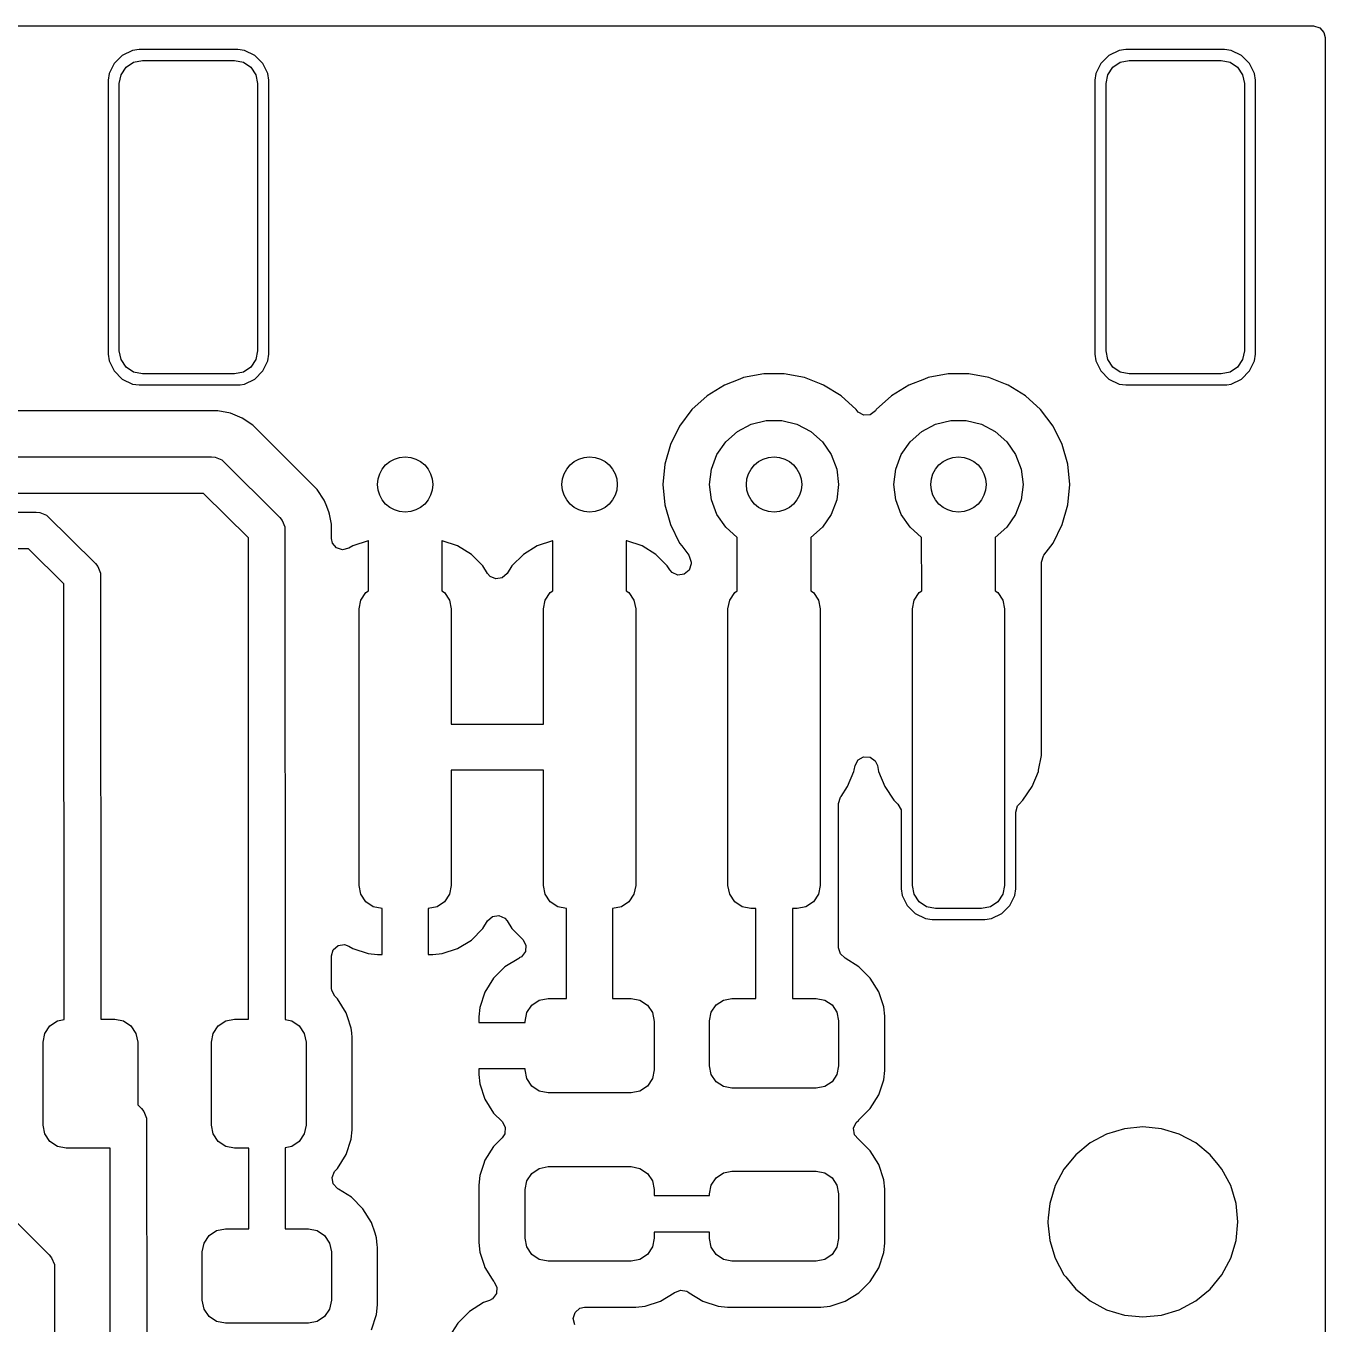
# Model space of a CAD drawing. Extents: x 123.7 to 187.7, y -113.5 to -73.6.
# Drawn here: x 173.57 to 187.65, y -87.65 to -73.57 of the extents above; entities that cross this region are included whole.
import ezdxf

# ---------------------------------------------------------------- set-up
doc = ezdxf.new("R2010")
doc.units = 0
doc.layers.add('BLACK', color=7, linetype='CONTINUOUS')

msp = doc.modelspace()

# ---------------------------------------------------------------- linework, layer by layer
at = {"layer": 'BLACK', "linetype": 'CONTINUOUS'}
for p, q in [((123.827, -73.5655), (187.528, -73.5655)), ((187.528, -73.5655), (187.595039, -73.585185)), ((187.595039, -73.585185), (187.640794, -73.637989)), ((187.640794, -73.637989), (187.652, -73.6895)), ((187.652, -73.6895), (187.652, -113.3905)), ((174.609232, -73.884301), (174.521801, -73.971732)), ((174.720323, -73.829992), (174.609232, -73.884301)), ((174.792339, -73.8195), (174.720323, -73.829992)), ((174.73183, -73.95903), (174.827502, -73.940001)), ((174.79234, -73.8195), (174.792339, -73.8195)), ((175.86266, -73.8195), (174.79234, -73.8195)), ((174.827502, -73.940001), (175.827499, -73.94)), ((175.827499, -73.94), (175.92317, -73.95903)), ((175.862661, -73.8195), (175.86266, -73.8195)), ((175.934676, -73.829992), (175.862661, -73.8195)), ((176.045767, -73.884301), (175.934676, -73.829992)), ((176.133198, -73.971732), (176.045767, -73.884301)), ((185.309232, -73.884301), (185.221801, -73.971732)), ((185.420323, -73.829992), (185.309232, -73.884301)), ((185.492339, -73.8195), (185.420323, -73.829992)), ((185.43183, -73.95903), (185.527502, -73.940001)), ((185.49234, -73.8195), (185.492339, -73.8195)), ((186.56266, -73.8195), (185.49234, -73.8195)), ((185.527502, -73.940001), (186.527499, -73.94)), ((186.527499, -73.94), (186.62317, -73.95903)), ((186.562661, -73.8195), (186.56266, -73.8195)), ((186.634676, -73.829992), (186.562661, -73.8195)), ((186.745767, -73.884301), (186.634676, -73.829992)), ((186.833198, -73.971732), (186.745767, -73.884301)), ((174.467492, -74.082823), (174.457, -74.154839)), ((174.521801, -73.971732), (174.467492, -74.082823)), ((174.59653, -74.09433), (174.650724, -74.013224)), ((174.650724, -74.013224), (174.73183, -73.95903)), ((175.92317, -73.95903), (176.004276, -74.013224)), ((176.004276, -74.013224), (176.05847, -74.09433)), ((176.133198, -73.971733), (176.133198, -73.971732)), ((176.1332, -73.971735), (176.133198, -73.971733)), ((176.187507, -74.082822), (176.1332, -73.971735)), ((176.198, -74.154839), (176.187507, -74.082822)), ((185.167492, -74.082823), (185.157, -74.154839)), ((185.221801, -73.971732), (185.167492, -74.082823)), ((185.29653, -74.09433), (185.350724, -74.013224)), ((185.350724, -74.013224), (185.43183, -73.95903)), ((186.62317, -73.95903), (186.704276, -74.013224)), ((186.704276, -74.013224), (186.75847, -74.09433)), ((186.833198, -73.971733), (186.833198, -73.971732)), ((186.8332, -73.971735), (186.833198, -73.971733)), ((186.887507, -74.082822), (186.8332, -73.971735)), ((186.898, -74.15484), (186.887507, -74.082822)), ((174.457, -74.154839), (174.457, -77.12516)), ((174.5775, -74.190001), (174.59653, -74.09433)), ((174.577501, -77.089998), (174.5775, -74.190001)), ((176.05847, -74.09433), (176.077499, -74.190002)), ((176.077499, -74.190002), (176.0775, -77.089999)), ((176.198, -74.15484), (176.198, -74.154839)), ((176.198, -77.12516), (176.198, -74.15484)), ((185.157, -74.154839), (185.157, -77.12516)), ((185.2775, -74.190001), (185.29653, -74.09433)), ((185.277501, -77.089998), (185.2775, -74.190001)), ((186.75847, -74.09433), (186.777499, -74.190002)), ((186.777499, -74.190002), (186.7775, -77.089999)), ((186.898, -77.12516), (186.898, -74.15484)), ((174.457, -77.12516), (174.467492, -77.197176)), ((174.59653, -77.18567), (174.577501, -77.089998)), ((174.650724, -77.266776), (174.59653, -77.18567)), ((176.05847, -77.18567), (176.004276, -77.266776)), ((176.0775, -77.089999), (176.05847, -77.18567)), ((176.187507, -77.197178), (176.198, -77.12516)), ((185.157, -77.12516), (185.167492, -77.197176)), ((185.29653, -77.18567), (185.277501, -77.089998)), ((185.350724, -77.266776), (185.29653, -77.18567)), ((186.75847, -77.18567), (186.704276, -77.266776)), ((186.7775, -77.089999), (186.75847, -77.18567)), ((186.887507, -77.197178), (186.898, -77.12516)), ((174.467492, -77.197176), (174.521801, -77.308267)), ((174.521801, -77.308267), (174.609232, -77.395698)), ((174.73183, -77.32097), (174.650724, -77.266776)), ((174.827501, -77.34), (174.73183, -77.32097)), ((175.92317, -77.32097), (175.827498, -77.339999)), ((176.004276, -77.266776), (175.92317, -77.32097)), ((176.045765, -77.3957), (176.1332, -77.308265)), ((176.1332, -77.308265), (176.187507, -77.197178)), ((185.167492, -77.197176), (185.221801, -77.308267)), ((185.221801, -77.308267), (185.309232, -77.395698)), ((185.43183, -77.32097), (185.350724, -77.266776)), ((185.527501, -77.34), (185.43183, -77.32097)), ((186.62317, -77.32097), (186.527498, -77.339999)), ((186.704276, -77.266776), (186.62317, -77.32097)), ((186.745765, -77.3957), (186.8332, -77.308265)), ((186.8332, -77.308265), (186.887507, -77.197178)), ((174.609232, -77.395698), (174.609233, -77.395698)), ((174.609233, -77.395698), (174.609235, -77.3957)), ((174.609235, -77.3957), (174.720322, -77.450007)), ((174.720322, -77.450007), (174.756331, -77.455253)), ((174.756331, -77.455253), (174.792339, -77.4605)), ((174.792339, -77.4605), (174.79234, -77.4605)), ((174.79234, -77.4605), (175.862661, -77.4605)), ((175.827498, -77.339999), (174.827501, -77.34)), ((175.862661, -77.4605), (175.886666, -77.457002)), ((175.886666, -77.457002), (175.934678, -77.450007)), ((175.934678, -77.450007), (176.045765, -77.3957)), ((181.140095, -77.460754), (180.950939, -77.577874)), ((181.140101, -77.460752), (181.140095, -77.460754)), ((181.30802, -77.3957), (181.140101, -77.460752)), ((181.34756, -77.380382), (181.30802, -77.3957)), ((181.566257, -77.3395), (181.34756, -77.380382)), ((181.788743, -77.3395), (181.566257, -77.3395)), ((182.00744, -77.380382), (181.788743, -77.3395)), ((182.187162, -77.450007), (182.00744, -77.380382)), ((182.214898, -77.460752), (182.187162, -77.450007)), ((182.214904, -77.460754), (182.214898, -77.460752)), ((182.40406, -77.577874), (182.214904, -77.460754)), ((183.140095, -77.460754), (182.950939, -77.577874)), ((183.140101, -77.460752), (183.140095, -77.460754)), ((183.30802, -77.3957), (183.140101, -77.460752)), ((183.34756, -77.380382), (183.30802, -77.3957)), ((183.566257, -77.3395), (183.34756, -77.380382)), ((183.788743, -77.3395), (183.566257, -77.3395)), ((184.00744, -77.380382), (183.788743, -77.3395)), ((184.187162, -77.450007), (184.00744, -77.380382)), ((184.214898, -77.460752), (184.187162, -77.450007)), ((184.214904, -77.460754), (184.214898, -77.460752)), ((184.40406, -77.577874), (184.214904, -77.460754)), ((185.309232, -77.395698), (185.309233, -77.395698)), ((185.309233, -77.395698), (185.309235, -77.3957)), ((185.309235, -77.3957), (185.420322, -77.450007)), ((185.420322, -77.450007), (185.456331, -77.455253)), ((185.456331, -77.455253), (185.492339, -77.4605)), ((185.492339, -77.4605), (185.49234, -77.4605)), ((185.49234, -77.4605), (186.562661, -77.4605)), ((186.527498, -77.339999), (185.527501, -77.34)), ((186.562661, -77.4605), (186.586666, -77.457002)), ((186.586666, -77.457002), (186.634678, -77.450007)), ((186.634678, -77.450007), (186.745765, -77.3957)), ((180.950937, -77.577876), (180.78652, -77.727761)), ((180.950939, -77.577874), (180.950937, -77.577876)), ((182.404062, -77.577876), (182.40406, -77.577874)), ((182.56848, -77.727762), (182.404062, -77.577876)), ((182.950937, -77.577876), (182.786519, -77.727762)), ((182.950939, -77.577874), (182.950937, -77.577876)), ((184.404062, -77.577876), (184.40406, -77.577874)), ((184.568479, -77.727761), (184.404062, -77.577876)), ((175.646493, -77.7395), (165.997966, -77.7395)), ((175.646494, -77.7395), (175.646493, -77.7395)), ((175.646496, -77.7395), (175.646494, -77.7395)), ((175.781822, -77.766418), (175.646496, -77.7395)), ((180.78652, -77.727761), (180.652443, -77.905308)), ((182.578547, -77.741093), (182.56848, -77.727762)), ((182.58945, -77.753676), (182.578547, -77.741093)), ((182.650632, -77.787419), (182.58945, -77.753676)), ((182.776453, -77.741093), (182.720344, -77.782728)), ((182.786519, -77.727762), (182.776453, -77.741093)), ((184.702556, -77.905308), (184.568479, -77.727761)), ((175.781832, -77.766421), (175.781822, -77.766418)), ((175.909307, -77.819222), (175.781832, -77.766421)), ((176.024045, -77.895887), (175.909307, -77.819222)), ((176.721612, -78.593454), (176.024045, -77.895887)), ((181.279855, -77.963911), (181.429277, -77.885489)), ((181.429277, -77.885489), (181.593124, -77.845104)), ((181.593124, -77.845104), (181.761876, -77.845104)), ((181.761876, -77.845104), (181.925723, -77.885489)), ((181.925723, -77.885489), (182.075145, -77.963911)), ((182.720344, -77.782728), (182.650632, -77.787419)), ((183.279855, -77.963911), (183.429277, -77.885489)), ((183.429277, -77.885489), (183.593124, -77.845104)), ((183.593124, -77.845104), (183.761876, -77.845104)), ((183.761876, -77.845104), (183.925723, -77.885489)), ((183.925723, -77.885489), (184.075145, -77.963911)), ((180.652438, -77.905316), (180.553275, -78.104461)), ((180.652443, -77.905308), (180.652438, -77.905316)), ((181.153542, -78.075814), (181.279855, -77.963911)), ((182.075145, -77.963911), (182.201458, -78.075814)), ((183.153542, -78.075814), (183.279855, -77.963911)), ((184.075145, -77.963911), (184.201458, -78.075814)), ((184.702561, -77.905316), (184.702556, -77.905308)), ((184.801724, -78.104461), (184.702561, -77.905316)), ((180.553269, -78.104476), (180.492385, -78.318462)), ((180.553275, -78.104461), (180.553269, -78.104476)), ((181.057681, -78.214694), (181.153542, -78.075814)), ((182.201458, -78.075814), (182.297319, -78.214694)), ((183.057681, -78.214694), (183.153542, -78.075814)), ((184.201458, -78.075814), (184.297319, -78.214694)), ((184.801729, -78.104472), (184.801724, -78.104461)), ((184.862615, -78.318464), (184.801729, -78.104472)), ((165.889954, -78.243843), (175.5775, -78.24)), ((175.5775, -78.24), (175.616518, -78.243843)), ((175.616518, -78.243843), (175.688614, -78.273706)), ((175.688614, -78.273706), (176.318921, -78.898579)), ((180.492384, -78.318464), (180.471857, -78.539999)), ((180.492385, -78.318462), (180.492384, -78.318464)), ((180.997841, -78.372479), (181.057681, -78.214694)), ((182.297319, -78.214694), (182.357159, -78.372479)), ((182.997841, -78.372479), (183.057681, -78.214694)), ((184.297319, -78.214694), (184.357159, -78.372479)), ((184.883143, -78.54), (184.862615, -78.318464)), ((180.9775, -78.54), (180.997841, -78.372479)), ((182.357159, -78.372479), (182.3775, -78.54)), ((182.9775, -78.54), (182.997841, -78.372479)), ((184.357159, -78.372479), (184.3775, -78.54)), ((176.798276, -78.70819), (176.721612, -78.593454)), ((180.471857, -78.539999), (180.471857, -78.54)), ((180.471857, -78.54), (180.492384, -78.761535)), ((180.997841, -78.707521), (180.9775, -78.54)), ((182.3775, -78.54), (182.357159, -78.707521)), ((182.997841, -78.707521), (182.9775, -78.54)), ((184.3775, -78.54), (184.357159, -78.707521)), ((184.862615, -78.761536), (184.883143, -78.54)), ((175.491341, -78.636206), (166.006787, -78.639969)), ((175.977536, -79.11821), (175.491341, -78.636206)), ((176.820372, -78.761535), (176.798276, -78.70819)), ((181.057681, -78.865306), (180.997841, -78.707521)), ((182.357159, -78.707521), (182.297319, -78.865306)), ((183.057681, -78.865306), (182.997841, -78.707521)), ((184.357159, -78.707521), (184.297319, -78.865306)), ((166.538482, -78.843843), (173.6775, -78.84)), ((173.6775, -78.84), (173.716518, -78.843843)), ((173.716518, -78.843843), (173.788614, -78.873706)), ((173.788614, -78.873706), (174.318922, -79.398579)), ((176.85108, -78.835671), (176.820372, -78.761535)), ((176.856434, -78.862591), (176.85108, -78.835671)), ((176.878, -78.971004), (176.856434, -78.862591)), ((180.492384, -78.761535), (180.492385, -78.761537)), ((180.492385, -78.761537), (180.553269, -78.975523)), ((181.153542, -79.004186), (181.057681, -78.865306)), ((182.297319, -78.865306), (182.201458, -79.004186)), ((183.153542, -79.004186), (183.057681, -78.865306)), ((184.297319, -78.865306), (184.201458, -79.004186)), ((184.801729, -78.975528), (184.862615, -78.761536)), ((176.318921, -78.898579), (176.343794, -78.928886)), ((176.343794, -78.928886), (176.373657, -79.000982)), ((176.373657, -79.000982), (176.376184, -84.344711)), ((176.878, -79.125565), (176.878, -78.971004)), ((180.553269, -78.975523), (180.553275, -78.975538)), ((180.553275, -78.975538), (180.652438, -79.174683)), ((181.278177, -79.114602), (181.153542, -79.004186)), ((182.201458, -79.004186), (182.075145, -79.116089)), ((183.278177, -79.114602), (183.153542, -79.004186)), ((184.201458, -79.004186), (184.075145, -79.116089)), ((184.702558, -79.174689), (184.801729, -78.975528)), ((175.980006, -84.34), (175.977536, -79.11821)), ((176.888271, -79.174978), (176.878, -79.125565)), ((177.274802, -79.150494), (177.10838, -79.205641)), ((177.278219, -79.150144), (177.274802, -79.150494)), ((177.278861, -79.694421), (177.278219, -79.150144)), ((178.08019, -79.150493), (178.074858, -79.149948)), ((178.074858, -79.149948), (178.0755, -79.693995)), ((178.080197, -79.150494), (178.08019, -79.150493)), ((178.246619, -79.205641), (178.080197, -79.150494)), ((179.274802, -79.150494), (179.10838, -79.205641)), ((179.278219, -79.150144), (179.274802, -79.150494)), ((179.278861, -79.694421), (179.278219, -79.150144)), ((180.08019, -79.150493), (180.074858, -79.149948)), ((180.074858, -79.149948), (180.0755, -79.693995)), ((180.080197, -79.150494), (180.08019, -79.150493)), ((180.246619, -79.205641), (180.080197, -79.150494)), ((181.278861, -79.694421), (181.278177, -79.114602)), ((182.075145, -79.116089), (182.074819, -79.11626)), ((182.074819, -79.11626), (182.0755, -79.693995)), ((183.278861, -79.694421), (183.278177, -79.114602)), ((184.075145, -79.116089), (184.074819, -79.11626)), ((184.074819, -79.11626), (184.0755, -79.693995)), ((173.591449, -79.236224), (166.655468, -79.239958)), ((173.977555, -79.618373), (173.591449, -79.236224)), ((176.93304, -79.228621), (176.888271, -79.174978)), ((176.999703, -79.249544), (176.93304, -79.228621)), ((177.067095, -79.231104), (176.999703, -79.249544)), ((177.108366, -79.205648), (177.067095, -79.231104)), ((177.10838, -79.205641), (177.108366, -79.205648)), ((178.246624, -79.205643), (178.246619, -79.205641)), ((178.395845, -79.297684), (178.246624, -79.205643)), ((178.519816, -79.421655), (178.395845, -79.297684)), ((178.959154, -79.297684), (178.835183, -79.421655)), ((179.108375, -79.205643), (178.959154, -79.297684)), ((179.10838, -79.205641), (179.108375, -79.205643)), ((180.246624, -79.205643), (180.246619, -79.205641)), ((180.395845, -79.297684), (180.246624, -79.205643)), ((180.519817, -79.421656), (180.395845, -79.297684)), ((180.652438, -79.174683), (180.652443, -79.174691)), ((180.652443, -79.174691), (180.675816, -79.205641)), ((180.675816, -79.205641), (180.751954, -79.306464)), ((184.603038, -79.306473), (184.702558, -79.174689)), ((174.318922, -79.398579), (174.343794, -79.428886)), ((174.343794, -79.428886), (174.373657, -79.500982)), ((178.519819, -79.421659), (178.519816, -79.421655)), ((178.571962, -79.506195), (178.519819, -79.421659)), ((178.83518, -79.421659), (178.783038, -79.506195)), ((178.835183, -79.421655), (178.83518, -79.421659)), ((180.547462, -79.466475), (180.519817, -79.421656)), ((180.751954, -79.306464), (180.776646, -79.371824)), ((180.777, -79.401377), (180.757315, -79.468416)), ((180.776646, -79.371824), (180.777, -79.38119)), ((180.777, -79.38119), (180.777, -79.401377)), ((184.578, -79.38119), (184.597685, -79.314151)), ((184.578, -81.478693), (184.578, -79.38119)), ((184.597685, -79.314151), (184.603038, -79.306473)), ((174.373657, -79.500982), (174.377068, -84.34)), ((178.598046, -79.536298), (178.571962, -79.506195)), ((178.662128, -79.564141), (178.598046, -79.536298)), ((178.73109, -79.55292), (178.662128, -79.564141)), ((178.783038, -79.506195), (178.73109, -79.55292)), ((180.571797, -79.49509), (180.547462, -79.466475)), ((180.635353, -79.524115), (180.571797, -79.49509)), ((180.704511, -79.514171), (180.635353, -79.524115)), ((180.757315, -79.468416), (180.704511, -79.514171)), ((173.980886, -84.344299), (173.977555, -79.618373)), ((177.19653, -79.794329), (177.250723, -79.713223)), ((177.250723, -79.713223), (177.278861, -79.694421)), ((178.0755, -79.693995), (178.104277, -79.713223)), ((178.104277, -79.713223), (178.15847, -79.794329)), ((179.19653, -79.794329), (179.250723, -79.713223)), ((179.250723, -79.713223), (179.278861, -79.694421)), ((180.0755, -79.693995), (180.104277, -79.713223)), ((180.104277, -79.713223), (180.15847, -79.794329)), ((181.19653, -79.794329), (181.250723, -79.713223)), ((181.250723, -79.713223), (181.278861, -79.694421)), ((182.0755, -79.693995), (182.104277, -79.713223)), ((182.104277, -79.713223), (182.15847, -79.794329)), ((183.19653, -79.794329), (183.250723, -79.713223)), ((183.250723, -79.713223), (183.278861, -79.694421)), ((184.0755, -79.693995), (184.104277, -79.713223)), ((184.104277, -79.713223), (184.15847, -79.794329)), ((177.1775, -79.89), (177.19653, -79.794329)), ((178.15847, -79.794329), (178.1775, -79.89)), ((179.1775, -79.89), (179.19653, -79.794329)), ((180.15847, -79.794329), (180.1775, -79.89)), ((181.1775, -79.89), (181.19653, -79.794329)), ((182.15847, -79.794329), (182.1775, -79.89)), ((183.1775, -79.89), (183.19653, -79.794329)), ((184.15847, -79.794329), (184.1775, -79.89)), ((177.1775, -82.89), (177.1775, -79.89)), ((178.1775, -79.89), (178.1775, -81.14)), ((179.1775, -81.14), (179.1775, -79.89)), ((180.1775, -79.89), (180.1775, -82.89)), ((181.1775, -82.89), (181.1775, -79.89)), ((182.1775, -79.89), (182.1775, -82.89)), ((183.1775, -82.89), (183.1775, -79.89)), ((184.1775, -79.89), (184.1775, -82.89)), ((178.1775, -81.14), (179.1775, -81.14)), ((182.555883, -81.589882), (182.588268, -81.527971)), ((182.588268, -81.527971), (182.648983, -81.493397)), ((182.648983, -81.493397), (182.718753, -81.497136)), ((182.718753, -81.497136), (182.775425, -81.538003)), ((182.775425, -81.538003), (182.799117, -81.589882)), ((184.545914, -81.64), (184.577999, -81.478695)), ((184.577999, -81.478695), (184.578, -81.478693)), ((179.1775, -81.64), (178.1775, -81.64)), ((178.1775, -81.64), (178.1775, -82.89)), ((179.1775, -82.89), (179.1775, -81.64)), ((182.475513, -81.816547), (182.543394, -81.652666)), ((182.543394, -81.652666), (182.545914, -81.64)), ((182.545914, -81.64), (182.555883, -81.589882)), ((182.799117, -81.589882), (182.811603, -81.652658)), ((182.811603, -81.652658), (182.811606, -81.652667)), ((182.811606, -81.652667), (182.879483, -81.81654)), ((184.475513, -81.816547), (184.543394, -81.652666)), ((184.543394, -81.652666), (184.545914, -81.64)), ((182.404367, -81.923023), (182.475513, -81.816547)), ((182.879483, -81.81654), (182.87949, -81.816553)), ((182.87949, -81.816553), (182.978035, -81.964034)), ((184.376964, -81.964035), (184.475513, -81.816547)), ((182.378, -82.000099), (182.397685, -81.93306)), ((182.397685, -81.93306), (182.398898, -81.931208)), ((182.398898, -81.931208), (182.404367, -81.923023)), ((182.978035, -81.964034), (182.978038, -81.964038)), ((182.978038, -81.964038), (183.02068, -82.006679)), ((184.334319, -82.006679), (184.376964, -81.964035)), ((182.378, -83.566868), (182.378, -82.000099)), ((183.02068, -82.006679), (183.054166, -82.068002)), ((183.054166, -82.068002), (183.057, -82.094361)), ((183.057, -82.094361), (183.057, -82.925159)), ((184.297999, -82.09436), (184.317683, -82.027322)), ((184.298, -82.925161), (184.297999, -82.09436)), ((184.317683, -82.027322), (184.334319, -82.006679)), ((177.19653, -82.985671), (177.1775, -82.89)), ((178.1775, -82.89), (178.15847, -82.985671)), ((179.19653, -82.985671), (179.1775, -82.89)), ((180.1775, -82.89), (180.15847, -82.985671)), ((181.19653, -82.985671), (181.1775, -82.89)), ((182.1775, -82.89), (182.15847, -82.985671)), ((183.057, -82.925159), (183.067493, -82.997179)), ((183.19653, -82.985671), (183.1775, -82.89)), ((184.1775, -82.89), (184.15847, -82.985671)), ((184.287507, -82.997179), (184.298, -82.925161)), ((177.250723, -83.066777), (177.19653, -82.985671)), ((177.331829, -83.12097), (177.250723, -83.066777)), ((178.104277, -83.066777), (178.023171, -83.12097)), ((178.15847, -82.985671), (178.104277, -83.066777)), ((179.250723, -83.066777), (179.19653, -82.985671)), ((179.331829, -83.12097), (179.250723, -83.066777)), ((180.104277, -83.066777), (180.023171, -83.12097)), ((180.15847, -82.985671), (180.104277, -83.066777)), ((181.250723, -83.066777), (181.19653, -82.985671)), ((181.331829, -83.12097), (181.250723, -83.066777)), ((182.104277, -83.066777), (182.023171, -83.12097)), ((182.15847, -82.985671), (182.104277, -83.066777)), ((183.067493, -82.997179), (183.121801, -83.108268)), ((183.121801, -83.108268), (183.209231, -83.195698)), ((183.250723, -83.066777), (183.19653, -82.985671)), ((183.331829, -83.12097), (183.250723, -83.066777)), ((184.104277, -83.066777), (184.023171, -83.12097)), ((184.15847, -82.985671), (184.104277, -83.066777)), ((184.145766, -83.1957), (184.2332, -83.108266)), ((184.2332, -83.108266), (184.287507, -82.997179)), ((177.4275, -83.14), (177.331829, -83.12097)), ((177.4275, -83.639998), (177.4275, -83.14)), ((178.023171, -83.12097), (177.9275, -83.14)), ((177.9275, -83.14), (177.9275, -83.639999)), ((178.571961, -83.273804), (178.623909, -83.22708)), ((178.623909, -83.22708), (178.692872, -83.215857)), ((178.692872, -83.215857), (178.756954, -83.243701)), ((178.756954, -83.243701), (178.783039, -83.273804)), ((179.4275, -83.14), (179.331829, -83.12097)), ((179.4275, -84.115), (179.4275, -83.14)), ((180.023171, -83.12097), (179.9275, -83.14)), ((179.9275, -83.14), (179.9275, -84.115)), ((181.4275, -83.14), (181.331829, -83.12097)), ((181.479568, -83.14), (181.4275, -83.14)), ((181.480721, -84.115), (181.479568, -83.14)), ((181.9275, -83.14), (181.875771, -83.14)), ((181.875771, -83.14), (181.876924, -84.115)), ((182.023171, -83.12097), (181.9275, -83.14)), ((183.209231, -83.195698), (183.209232, -83.195698)), ((183.209232, -83.195698), (183.209234, -83.1957)), ((183.209234, -83.1957), (183.320321, -83.250007)), ((183.4275, -83.14), (183.331829, -83.12097)), ((183.9275, -83.14), (183.4275, -83.14)), ((184.023171, -83.12097), (183.9275, -83.14)), ((184.034679, -83.250007), (184.145766, -83.1957)), ((178.395845, -83.482315), (178.519815, -83.358345)), ((178.519815, -83.358345), (178.571961, -83.273804)), ((178.783039, -83.273804), (178.835184, -83.358345)), ((178.835184, -83.358345), (178.953329, -83.47649)), ((183.320321, -83.250007), (183.392339, -83.2605)), ((183.392339, -83.2605), (183.96266, -83.260499)), ((183.96266, -83.260499), (184.034679, -83.250007)), ((178.246624, -83.574356), (178.395845, -83.482315)), ((178.953329, -83.47649), (178.986814, -83.537813)), ((176.878, -83.654434), (176.897685, -83.587395)), ((176.878, -84.00277), (176.878, -83.654434)), ((176.897685, -83.587395), (176.950489, -83.54164)), ((176.950489, -83.54164), (177.019647, -83.531696)), ((177.019647, -83.531696), (177.067097, -83.548896)), ((177.067097, -83.548896), (177.108369, -83.574353)), ((177.108369, -83.574353), (177.10838, -83.574358)), ((177.10838, -83.574358), (177.274802, -83.629505)), ((177.274802, -83.629505), (177.274809, -83.629506)), ((177.274809, -83.629506), (177.377519, -83.639999)), ((177.377519, -83.639999), (177.427499, -83.639998)), ((177.427499, -83.639998), (177.4275, -83.639998)), ((177.9275, -83.639999), (177.977472, -83.639999)), ((177.977472, -83.639999), (177.977486, -83.639998)), ((177.977486, -83.639998), (178.080197, -83.629505)), ((178.080197, -83.629505), (178.246619, -83.574358)), ((178.246619, -83.574358), (178.246624, -83.574356)), ((178.939958, -83.663438), (178.914516, -83.676725)), ((178.98183, -83.607505), (178.939958, -83.663438)), ((178.986814, -83.537813), (178.98183, -83.607505)), ((182.397152, -83.633072), (182.378, -83.566868)), ((182.444788, -83.675019), (182.397152, -83.633072)), ((178.759154, -83.772684), (178.635184, -83.896654)), ((178.908375, -83.680643), (178.759154, -83.772684)), ((178.914921, -83.677592), (178.908375, -83.680643)), ((178.914516, -83.676725), (178.914921, -83.677592)), ((182.444279, -83.675846), (182.444788, -83.675019)), ((182.449112, -83.678827), (182.444279, -83.675846)), ((182.449589, -83.679247), (182.449112, -83.678827)), ((182.450424, -83.679636), (182.449589, -83.679247)), ((182.598499, -83.770971), (182.450424, -83.679636)), ((182.598503, -83.770974), (182.598499, -83.770971)), ((182.721525, -83.893996), (182.598503, -83.770974)), ((178.635184, -83.896654), (178.543143, -84.045875)), ((182.721528, -83.894), (182.721525, -83.893996)), ((182.812857, -84.042066), (182.721528, -83.894)), ((176.880834, -84.029128), (176.878, -84.00277)), ((176.914319, -84.090451), (176.880834, -84.029128)), ((176.945212, -84.121344), (176.914319, -84.090451)), ((178.543141, -84.04588), (178.487994, -84.212302)), ((178.543143, -84.045875), (178.543141, -84.04588)), ((182.812858, -84.042069), (182.812857, -84.042066)), ((182.812862, -84.042075), (182.812858, -84.042069)), ((182.867587, -84.207225), (182.812862, -84.042075)), ((177.037314, -84.270666), (176.945212, -84.121344)), ((178.487993, -84.212309), (178.4775, -84.315013)), ((178.487994, -84.212302), (178.487993, -84.212309)), ((178.99653, -84.269329), (179.050723, -84.188223)), ((179.050723, -84.188223), (179.131829, -84.13403)), ((179.131829, -84.13403), (179.2275, -84.115)), ((179.2275, -84.115), (179.4275, -84.115)), ((179.9275, -84.115), (180.1275, -84.115)), ((180.1275, -84.115), (180.223171, -84.13403)), ((180.223171, -84.13403), (180.304277, -84.188223)), ((180.304277, -84.188223), (180.35847, -84.269329)), ((180.996054, -84.265471), (181.048893, -84.186393)), ((181.048893, -84.186393), (181.127971, -84.133554)), ((181.127971, -84.133554), (181.22125, -84.115)), ((181.22125, -84.115), (181.480721, -84.115)), ((181.876924, -84.115), (182.13375, -84.115)), ((182.13375, -84.115), (182.227029, -84.133554)), ((182.227029, -84.133554), (182.306107, -84.186393)), ((182.306107, -84.186393), (182.358946, -84.265471)), ((182.878, -84.309152), (182.867587, -84.207225)), ((173.825723, -84.413223), (173.906829, -84.35903)), ((173.906829, -84.35903), (173.980886, -84.344299)), ((174.377068, -84.34), (174.5275, -84.34)), ((174.5275, -84.34), (174.623171, -84.35903)), ((174.623171, -84.35903), (174.704277, -84.413223)), ((175.650723, -84.413223), (175.731829, -84.35903)), ((175.731829, -84.35903), (175.8275, -84.34)), ((175.8275, -84.34), (175.980006, -84.34)), ((176.376184, -84.344711), (176.448171, -84.35903)), ((176.448171, -84.35903), (176.529277, -84.413223)), ((177.052009, -84.315013), (177.037314, -84.270666)), ((177.092498, -84.4372), (177.052009, -84.315013)), ((178.4775, -84.315013), (178.4775, -84.3775)), ((178.9775, -84.365), (178.99653, -84.269329)), ((178.9775, -84.3775), (178.9775, -84.365)), ((180.35847, -84.269329), (180.3775, -84.365)), ((180.3775, -84.365), (180.3775, -84.89)), ((180.9775, -84.35875), (180.996054, -84.265471)), ((180.9775, -84.84625), (180.9775, -84.35875)), ((182.358946, -84.265471), (182.3775, -84.35875)), ((182.3775, -84.35875), (182.3775, -84.84625)), ((182.878, -84.895848), (182.878, -84.309152)), ((173.7525, -84.59), (173.77153, -84.494329)), ((173.77153, -84.494329), (173.825723, -84.413223)), ((174.704277, -84.413223), (174.75847, -84.494329)), ((174.75847, -84.494329), (174.7775, -84.59)), ((175.5775, -84.59), (175.59653, -84.494329)), ((175.59653, -84.494329), (175.650723, -84.413223)), ((176.529277, -84.413223), (176.58347, -84.494329)), ((176.58347, -84.494329), (176.6025, -84.59)), ((177.092499, -84.437203), (177.092498, -84.4372)), ((177.097819, -84.489287), (177.092499, -84.437203)), ((177.102999, -84.539992), (177.097819, -84.489287)), ((178.4775, -84.3775), (178.9775, -84.3775)), ((173.7525, -85.49), (173.7525, -84.59)), ((174.7775, -84.59), (174.7775, -85.270166)), ((175.5775, -85.49), (175.5775, -84.59)), ((176.6025, -84.59), (176.6025, -85.49)), ((177.103, -85.540009), (177.102999, -84.539992)), ((178.9775, -84.8775), (178.477501, -84.8775)), ((178.477501, -84.8775), (178.477501, -84.939986)), ((178.477501, -84.939986), (178.487994, -85.042697)), ((178.9775, -84.89), (178.9775, -84.8775)), ((178.99653, -84.985671), (178.9775, -84.89)), ((180.3775, -84.89), (180.35847, -84.985671)), ((180.996054, -84.939529), (180.9775, -84.84625)), ((181.048893, -85.018607), (180.996054, -84.939529)), ((182.358946, -84.939529), (182.306107, -85.018607)), ((182.3775, -84.84625), (182.358946, -84.939529)), ((182.867587, -84.997775), (182.878, -84.895848)), ((178.487994, -85.042697), (178.543141, -85.209119)), ((179.050723, -85.066777), (178.99653, -84.985671)), ((179.131829, -85.12097), (179.050723, -85.066777)), ((180.304277, -85.066777), (180.223171, -85.12097)), ((180.35847, -84.985671), (180.304277, -85.066777)), ((181.127971, -85.071446), (181.048893, -85.018607)), ((181.22125, -85.09), (181.127971, -85.071446)), ((182.227029, -85.071446), (182.13375, -85.09)), ((182.306107, -85.018607), (182.227029, -85.071446)), ((182.812862, -85.162925), (182.867587, -84.997775)), ((178.543141, -85.209119), (178.543143, -85.209124)), ((178.543143, -85.209124), (178.635184, -85.358345)), ((179.2275, -85.14), (179.131829, -85.12097)), ((180.1275, -85.14), (179.2275, -85.14)), ((180.223171, -85.12097), (180.1275, -85.14)), ((182.13375, -85.09), (181.22125, -85.09)), ((182.721526, -85.311003), (182.812862, -85.162925)), ((174.7775, -85.270166), (174.818921, -85.311079)), ((174.818921, -85.311079), (174.843794, -85.341386)), ((174.843794, -85.341386), (174.873657, -85.413482)), ((178.635184, -85.358345), (178.728804, -85.451965)), ((182.598503, -85.434026), (182.721526, -85.311003)), ((173.77153, -85.585671), (173.7525, -85.49)), ((174.873657, -85.413482), (174.877203, -90.882833)), ((175.59653, -85.585671), (175.5775, -85.49)), ((176.6025, -85.49), (176.58347, -85.585671)), ((178.728804, -85.451965), (178.762289, -85.513288)), ((182.539849, -85.524636), (182.567688, -85.460552)), ((182.567688, -85.460552), (182.592955, -85.438657)), ((182.592836, -85.438507), (182.596187, -85.435856)), ((182.592955, -85.438657), (182.592836, -85.438507)), ((182.596187, -85.435856), (182.597799, -85.434459)), ((182.597799, -85.434459), (182.598503, -85.434026)), ((173.825723, -85.666777), (173.77153, -85.585671)), ((175.650723, -85.666777), (175.59653, -85.585671)), ((176.58347, -85.585671), (176.529277, -85.666777)), ((177.037314, -85.809334), (177.092499, -85.642797)), ((177.092499, -85.642797), (177.103, -85.540009)), ((178.728805, -85.627327), (178.634787, -85.721345)), ((178.757305, -85.58298), (178.728805, -85.627327)), ((178.762289, -85.513288), (178.757305, -85.58298)), ((182.551075, -85.593598), (182.539849, -85.524636)), ((182.593455, -85.640709), (182.551075, -85.593598)), ((182.592836, -85.641493), (182.593455, -85.640709)), ((182.597421, -85.645118), (182.592836, -85.641493)), ((185.283154, -85.587978), (185.105011, -85.683198)), ((185.476468, -85.529337), (185.283154, -85.587978)), ((185.6775, -85.509538), (185.476468, -85.529337)), ((185.878531, -85.529337), (185.6775, -85.509538)), ((186.071845, -85.587978), (185.878531, -85.529337)), ((186.249988, -85.683198), (186.071845, -85.587978)), ((173.906829, -85.72097), (173.825723, -85.666777)), ((174.0025, -85.74), (173.906829, -85.72097)), ((174.477686, -85.74), (174.0025, -85.74)), ((174.48102, -90.881886), (174.477686, -85.74)), ((175.731829, -85.72097), (175.650723, -85.666777)), ((175.8275, -85.74), (175.731829, -85.72097)), ((175.980668, -85.74), (175.8275, -85.74)), ((175.981082, -86.615), (175.980668, -85.74)), ((176.448171, -85.72097), (176.376841, -85.735158)), ((176.376841, -85.735158), (176.377258, -86.615)), ((176.529277, -85.666777), (176.448171, -85.72097)), ((178.634787, -85.721345), (178.542687, -85.870663)), ((182.597801, -85.645541), (182.597421, -85.645118)), ((182.598503, -85.645974), (182.597801, -85.645541)), ((182.598504, -85.645975), (182.598503, -85.645974)), ((182.721525, -85.768996), (182.598504, -85.645975)), ((182.721528, -85.769), (182.721525, -85.768996)), ((182.812857, -85.917066), (182.721528, -85.769)), ((185.105004, -85.683203), (184.948852, -85.811352)), ((185.105011, -85.683198), (185.105004, -85.683203)), ((186.249995, -85.683203), (186.249988, -85.683198)), ((186.406147, -85.811352), (186.249995, -85.683203)), ((176.945212, -85.958656), (177.037314, -85.809334)), ((178.527307, -85.917077), (178.487501, -86.037203)), ((178.542685, -85.870668), (178.527307, -85.917077)), ((178.542687, -85.870663), (178.542685, -85.870668)), ((182.812858, -85.917069), (182.812857, -85.917066)), ((182.812862, -85.917075), (182.812858, -85.917069)), ((182.867587, -86.082225), (182.812862, -85.917075)), ((184.948852, -85.811352), (184.820703, -85.967504)), ((186.492912, -85.917077), (186.406147, -85.811352)), ((186.534298, -85.967506), (186.492912, -85.917077)), ((172.877425, -85.962049), (173.818922, -86.898579)), ((176.884341, -86.056473), (176.912184, -85.992391)), ((176.895564, -86.125435), (176.884341, -86.056473)), ((176.912184, -85.992391), (176.919683, -85.984184)), ((176.919683, -85.984184), (176.945212, -85.958656)), ((178.4875, -86.037204), (178.477, -86.139983)), ((178.487501, -86.037204), (178.4875, -86.037204)), ((178.487501, -86.037203), (178.487501, -86.037204)), ((178.99653, -86.094329), (179.050723, -86.013223)), ((179.050723, -86.013223), (179.131829, -85.95903)), ((179.131829, -85.95903), (179.2275, -85.94)), ((179.2275, -85.94), (180.1275, -85.94)), ((180.1275, -85.94), (180.223171, -85.95903)), ((180.223171, -85.95903), (180.304277, -86.013223)), ((180.304277, -86.013223), (180.35847, -86.094329)), ((180.996054, -86.140471), (181.048893, -86.061393)), ((181.048893, -86.061393), (181.127971, -86.008554)), ((181.127971, -86.008554), (181.22125, -85.99)), ((181.22125, -85.99), (182.13375, -85.99)), ((182.13375, -85.99), (182.227029, -86.008554)), ((182.227029, -86.008554), (182.306107, -86.061393)), ((182.306107, -86.061393), (182.358946, -86.140471)), ((184.820698, -85.967511), (184.725478, -86.145654)), ((184.820703, -85.967504), (184.820698, -85.967511)), ((186.534299, -85.967509), (186.534298, -85.967506)), ((186.534301, -85.967511), (186.534299, -85.967509)), ((186.629521, -86.145654), (186.534301, -85.967511)), ((176.942289, -86.177383), (176.895564, -86.125435)), ((176.946832, -86.180185), (176.942289, -86.177383)), ((176.946834, -86.180186), (176.946832, -86.180185)), ((176.953272, -86.184157), (176.946834, -86.180186)), ((177.096155, -86.272287), (176.953272, -86.184157)), ((178.477, -86.139983), (178.477, -86.765001)), ((178.9775, -86.19), (178.99653, -86.094329)), ((178.9775, -86.715), (178.9775, -86.19)), ((180.35847, -86.094329), (180.3775, -86.19)), ((180.3775, -86.19), (180.3775, -86.254932)), ((180.9775, -86.23375), (180.996054, -86.140471)), ((182.358946, -86.140471), (182.3775, -86.23375)), ((182.878, -86.184152), (182.867587, -86.082225)), ((182.878, -86.54), (182.878, -86.184152)), ((184.725478, -86.145654), (184.666837, -86.338968)), ((186.629521, -86.145656), (186.629521, -86.145654)), ((186.629523, -86.145659), (186.629521, -86.145656)), ((186.688162, -86.338967), (186.629523, -86.145659)), ((177.096156, -86.272288), (177.096155, -86.272287)), ((177.220212, -86.396344), (177.096156, -86.272288)), ((180.3775, -86.254932), (180.9775, -86.253787)), ((180.9775, -86.253787), (180.9775, -86.23375)), ((182.3775, -86.23375), (182.3775, -86.72125)), ((184.666837, -86.338968), (184.651254, -86.49719)), ((186.707962, -86.54), (186.688162, -86.338967)), ((177.312314, -86.545666), (177.220212, -86.396344)), ((175.631829, -86.63403), (175.7275, -86.615)), ((175.7275, -86.615), (175.981082, -86.615)), ((176.377258, -86.615), (176.6275, -86.615)), ((176.6275, -86.615), (176.723171, -86.63403)), ((177.350712, -86.661543), (177.312314, -86.545666)), ((182.878, -86.770848), (182.878, -86.54)), ((184.651254, -86.49719), (184.647038, -86.54)), ((184.647038, -86.54), (184.648072, -86.550494)), ((184.648072, -86.550494), (184.666837, -86.741031)), ((186.688162, -86.741033), (186.707962, -86.54)), ((175.4775, -86.865), (175.49653, -86.769329)), ((175.49653, -86.769329), (175.550723, -86.688223)), ((175.550723, -86.688223), (175.631829, -86.63403)), ((176.723171, -86.63403), (176.804277, -86.688223)), ((176.804277, -86.688223), (176.85847, -86.769329)), ((176.85847, -86.769329), (176.8775, -86.865)), ((177.367498, -86.7122), (177.350712, -86.661543)), ((177.367499, -86.712203), (177.367498, -86.7122)), ((177.375579, -86.791305), (177.367499, -86.712203)), ((178.477, -86.765001), (178.477001, -86.765019)), ((178.477001, -86.765019), (178.4875, -86.867796)), ((178.99653, -86.810671), (178.9775, -86.715)), ((180.3775, -86.715), (180.35847, -86.810671)), ((180.9775, -86.650019), (180.3775, -86.651164)), ((180.3775, -86.651164), (180.3775, -86.715)), ((180.9775, -86.72125), (180.9775, -86.650019)), ((180.996054, -86.814529), (180.9775, -86.72125)), ((182.3775, -86.72125), (182.358946, -86.814529)), ((182.867587, -86.872775), (182.878, -86.770848)), ((184.666837, -86.741031), (184.725478, -86.934345)), ((186.629523, -86.934341), (186.688162, -86.741033)), ((173.818922, -86.898579), (173.843794, -86.928886)), ((175.4775, -87.39), (175.4775, -86.865)), ((176.8775, -86.865), (176.8775, -87.39)), ((177.377999, -86.814992), (177.375579, -86.791305)), ((177.378, -87.440009), (177.377999, -86.814992)), ((178.4875, -86.867796), (178.487501, -86.867799)), ((178.487501, -86.867799), (178.533768, -87.007422)), ((179.050723, -86.891777), (178.99653, -86.810671)), ((179.131829, -86.94597), (179.050723, -86.891777)), ((180.304277, -86.891777), (180.223171, -86.94597)), ((180.35847, -86.810671), (180.304277, -86.891777)), ((181.048893, -86.893607), (180.996054, -86.814529)), ((181.127971, -86.946446), (181.048893, -86.893607)), ((182.306107, -86.893607), (182.227029, -86.946446)), ((182.358946, -86.814529), (182.306107, -86.893607)), ((182.812862, -87.037925), (182.867587, -86.872775)), ((173.843794, -86.928886), (173.873657, -87.000982)), ((173.873657, -87.000982), (173.8775, -97.04)), ((178.533768, -87.007422), (178.542686, -87.034334)), ((178.542686, -87.034334), (178.620656, -87.160745)), ((179.2275, -86.965), (179.131829, -86.94597)), ((180.1275, -86.965), (179.2275, -86.965)), ((180.223171, -86.94597), (180.1275, -86.965)), ((181.22125, -86.965), (181.127971, -86.946446)), ((182.13375, -86.965), (181.22125, -86.965)), ((182.227029, -86.946446), (182.13375, -86.965)), ((182.721526, -87.186003), (182.812862, -87.037925)), ((184.725478, -86.934345), (184.820698, -87.112488)), ((186.534298, -87.112494), (186.609014, -86.972711)), ((186.609014, -86.972711), (186.629521, -86.934345)), ((186.629521, -86.934344), (186.629523, -86.934341)), ((186.629521, -86.934345), (186.629521, -86.934344)), ((178.620656, -87.160745), (178.634789, -87.183657)), ((178.634789, -87.183657), (178.638349, -87.187217)), ((178.638349, -87.187217), (178.671834, -87.24854)), ((182.598503, -87.309026), (182.721526, -87.186003)), ((184.820698, -87.112488), (184.820701, -87.112492)), ((184.820701, -87.112492), (184.820702, -87.112494)), ((184.820702, -87.112494), (184.840188, -87.136238)), ((184.840188, -87.136238), (184.948852, -87.268647)), ((186.406147, -87.268647), (186.534298, -87.112494)), ((178.66685, -87.318232), (178.624978, -87.374165)), ((178.671834, -87.24854), (178.66685, -87.318232)), ((180.446834, -87.399814), (180.596156, -87.307712)), ((180.596156, -87.307712), (180.596166, -87.307701)), ((180.596166, -87.307701), (180.598576, -87.305797)), ((180.598576, -87.305797), (180.600553, -87.304998)), ((180.600553, -87.304998), (180.602303, -87.30392)), ((180.602303, -87.30392), (180.602487, -87.304218)), ((180.602487, -87.304218), (180.663369, -87.279651)), ((180.663369, -87.279651), (180.732012, -87.292686)), ((180.732012, -87.292686), (180.752406, -87.305791)), ((180.752406, -87.305791), (180.7565, -87.309028)), ((180.7565, -87.309028), (180.904566, -87.400357)), ((182.450425, -87.400362), (182.598503, -87.309026)), ((184.948852, -87.268647), (185.035797, -87.34)), ((186.249994, -87.396798), (186.406147, -87.268647)), ((175.49653, -87.485671), (175.4775, -87.39)), ((176.8775, -87.39), (176.85847, -87.485671)), ((177.367499, -87.542797), (177.378, -87.440009)), ((178.527979, -87.414209), (178.375237, -87.510184)), ((178.591624, -87.391939), (178.527979, -87.414209)), ((178.624978, -87.374165), (178.591624, -87.391939)), ((179.573093, -87.476185), (179.623452, -87.465499)), ((179.623452, -87.465499), (180.177502, -87.465499)), ((180.177502, -87.465499), (180.177508, -87.465499)), ((180.177508, -87.465499), (180.280297, -87.454999)), ((180.280297, -87.454999), (180.446834, -87.399814)), ((180.904566, -87.400357), (180.904569, -87.400358)), ((180.904569, -87.400358), (180.904575, -87.400362)), ((180.904575, -87.400362), (181.069725, -87.455087)), ((181.069725, -87.455087), (181.171652, -87.4655)), ((181.171652, -87.4655), (181.171657, -87.4655)), ((181.171657, -87.4655), (182.183343, -87.4655)), ((182.183343, -87.4655), (182.183348, -87.4655)), ((182.183348, -87.4655), (182.285275, -87.455087)), ((182.285275, -87.455087), (182.450425, -87.400362)), ((185.035797, -87.34), (185.105006, -87.396798)), ((185.105006, -87.396798), (185.105009, -87.396799)), ((185.105009, -87.396799), (185.105011, -87.396801)), ((185.105011, -87.396801), (185.283154, -87.492021)), ((186.071841, -87.492023), (186.249994, -87.396798)), ((175.550723, -87.566777), (175.49653, -87.485671)), ((175.631829, -87.62097), (175.550723, -87.566777)), ((176.804277, -87.566777), (176.723171, -87.62097)), ((176.85847, -87.485671), (176.804277, -87.566777)), ((177.312314, -87.709334), (177.367499, -87.542797)), ((178.375237, -87.510184), (178.247684, -87.637737)), ((179.499458, -87.588235), (179.519826, -87.521399)), ((179.518457, -87.655469), (179.499458, -87.588235)), ((179.519826, -87.521399), (179.573093, -87.476185)), ((185.283154, -87.492021), (185.283156, -87.492021)), ((185.283156, -87.492021), (185.283159, -87.492023)), ((185.283159, -87.492023), (185.476467, -87.550662)), ((185.476467, -87.550662), (185.6775, -87.570462)), ((185.6775, -87.570462), (185.878533, -87.550662)), ((185.878533, -87.550662), (186.071841, -87.492023)), ((175.7275, -87.64), (175.631829, -87.62097)), ((176.6275, -87.64), (175.7275, -87.64)), ((176.723171, -87.62097), (176.6275, -87.64)), ((178.247684, -87.637737), (178.151712, -87.790475))]:
    msp.add_line(p, q, dxfattribs=at)
at = {"layer": 'BLACK'}
for centre in [(177.6775, -78.54), (179.6775, -78.54), (181.6775, -78.54), (183.6775, -78.54)]:
    msp.add_circle(centre, 0.3, dxfattribs=at)

doc.saveas('drawing.dxf')
